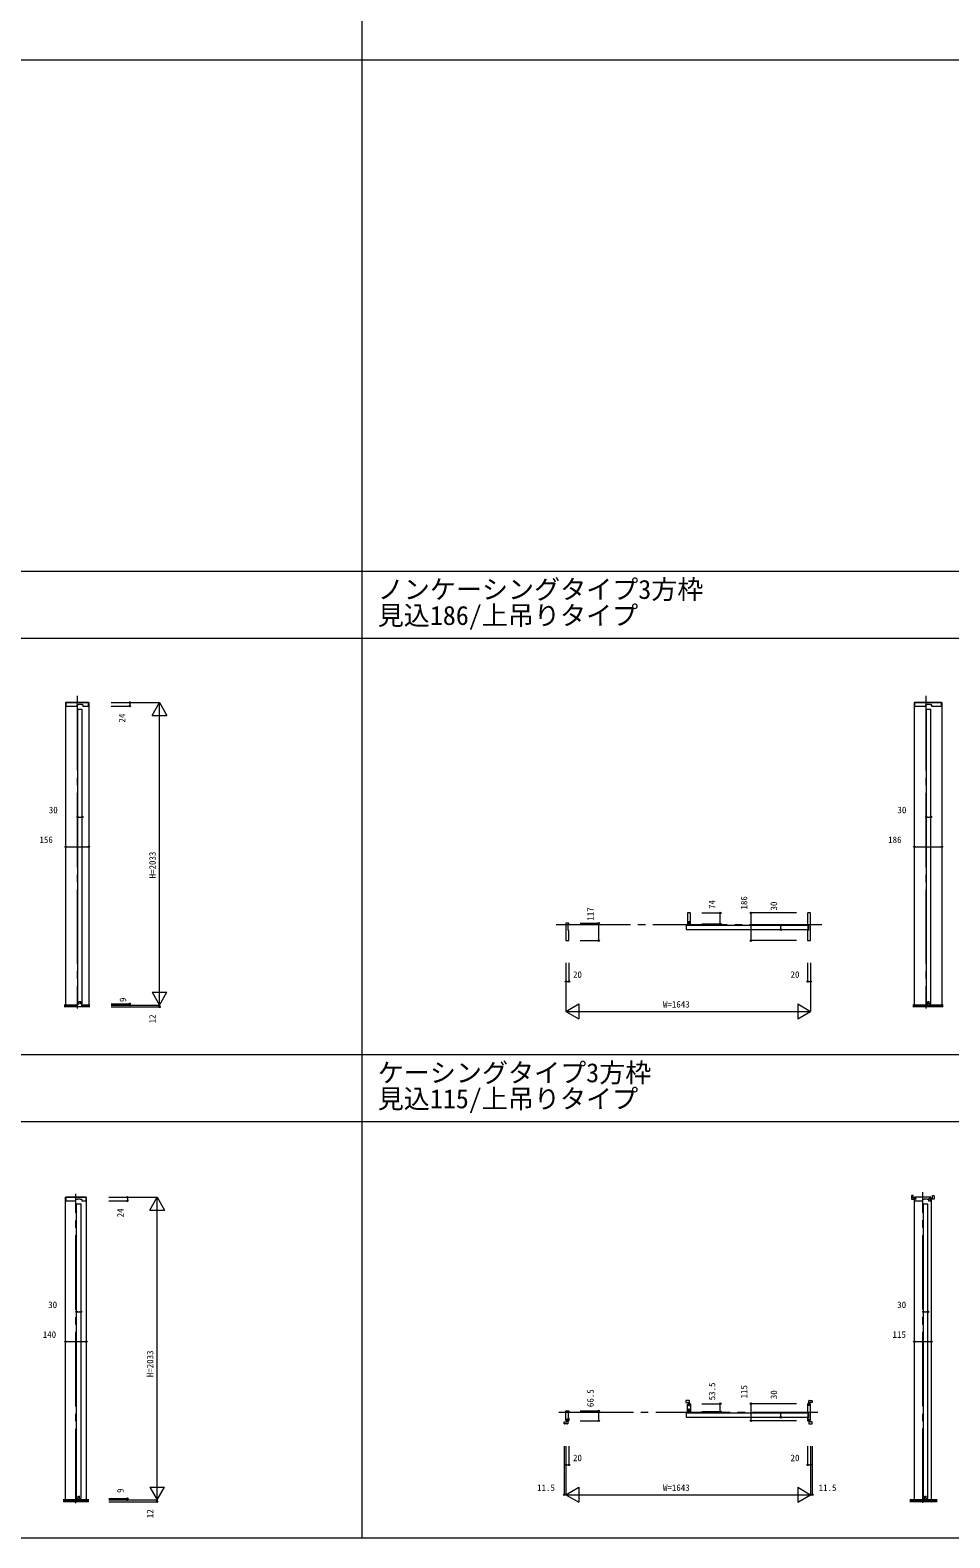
# Model space of a CAD drawing. Units: millimetres, scale not verified. Extents: x -14341 to 14341, y -10000 to 10000.
# Drawn here: x -5171 to 1006, y -10000 to 130 of the extents above; entities that cross this region are included whole.
import ezdxf
from ezdxf.enums import TextEntityAlignment as Align

# ---------------------------------------------------------------- set-up
doc = ezdxf.new("R2010")
doc.units = ezdxf.units.MM
doc.header["$LTSCALE"] = 50
doc.linetypes.add('USER1', pattern=[13, 10, -1, 1, -1])
doc.layers.add('0-0_0', color=7, linetype='Continuous')
for name, color, linetype, lineweight in [('0-1_YKK_F1', 7, 'Continuous', 18), ('0-3_YKK_N1', 2, 'Continuous', 18), ('0-4_YKK_B1', 4, 'Continuous', 18), ('0-5_YKK_Z1', 7, 'Continuous', 18)]:
    doc.layers.add(name, color=color, linetype=linetype, lineweight=lineweight)
doc.styles.add('ＭＳ ゴシック', font='')
doc.styles.get('ＭＳ ゴシック').set_extended_font_data('MS Gothic')

msp = doc.modelspace()

# ---------------------------------------------------------------- linework, layer by layer
at = {"layer": '0-1_YKK_F1'}
for p, q in [((-2940.51, -10000), (-2940.51, 9500)), ((-14340.51, -70), (14159.49, -70)), ((-14340.51, -3505), (14159.49, -3505)), ((-14340.51, -3955), (14159.49, -3955)), ((-14340.51, -6752.5), (14159.49, -6752.5)), ((-14340.51, -7202.5), (14159.49, -7202.5)), ((-14340.51, -10000), (14340.51, -10000))]:
    msp.add_line(p, q, dxfattribs=at)
at = {"layer": '0-3_YKK_N1'}
for p, q in [((-4627.26, -4387.5), (-4302.26, -4387.5)), ((-4627.26, -4411.5), (-4502.26, -4411.5)), ((-4502.26, -4387.5), (-4502.26, -4411.5)), ((-4352.26, -4474.1), (-4302.26, -4387.5)), ((-4302.26, -6420.5), (-4302.26, -4387.5)), ((-4302.26, -4387.5), (-4252.26, -4474.1)), ((-4352.26, -4474.1), (-4252.26, -4474.1)), ((-4851.26, -5156.88), (-4821.26, -5156.88)), ((848.74, -5156.88), (878.74, -5156.88)), ((-4933.26, -5356.88), (-4777.26, -5356.88)), ((766.74, -5356.88), (952.74, -5356.88)), ((-1477.23, -5870.5), (-1352.23, -5870.5)), ((-1352.23, -5987.5), (-1352.23, -5870.5)), ((-660.7, -5801.5), (-535.7, -5801.5)), ((-535.7, -5875.5), (-535.7, -5801.5)), ((-329.16, -5987.5), (-329.16, -5801.5)), ((-24.16, -5801.5), (-329.16, -5801.5)), ((-660.7, -5875.5), (-535.7, -5875.5)), ((-129.16, -5913.5), (-129.16, -5883.5)), ((-1477.23, -5987.5), (-1352.23, -5987.5)), ((-24.16, -5987.5), (-329.16, -5987.5)), ((-1572.23, -6137.5), (-1572.23, -6462.5)), ((-1552.23, -6137.5), (-1552.23, -6262.5)), ((70.77, -6137.5), (70.77, -6462.5)), ((-1572.23, -6262.5), (-1552.23, -6262.5)), ((-4352.26, -6333.9), (-4252.26, -6333.9)), ((-4352.26, -6333.9), (-4302.26, -6420.5)), ((-4302.26, -6420.5), (-4252.26, -6333.9)), ((-4627.26, -6420.5), (-4302.26, -6420.5)), ((-4627.26, -6432.5), (-4302.26, -6432.5)), ((-4302.26, -6420.5), (-4302.26, -6432.5)), ((-1572.23, -6462.5), (-1485.62, -6412.5)), ((-1572.23, -6462.5), (70.77, -6462.5)), ((-1572.23, -6462.5), (-1485.62, -6512.5)), ((-1485.62, -6412.5), (-1485.62, -6512.5)), ((-15.83, -6412.5), (-15.83, -6512.5)), ((-15.83, -6412.5), (70.77, -6462.5)), ((-15.83, -6512.5), (70.77, -6462.5)), ((-4643.26, -7712.01), (-4318.26, -7712.01)), ((-4643.26, -7736.01), (-4518.26, -7736.01)), ((-4518.26, -7712.01), (-4518.26, -7736.01)), ((-4368.26, -7798.62), (-4318.26, -7712.01)), ((-4368.26, -7798.62), (-4268.26, -7798.62)), ((-4318.26, -9745.01), (-4318.26, -7712.01)), ((-4318.26, -7712.01), (-4268.26, -7798.62)), ((-4859.26, -8481.39), (-4829.26, -8481.39)), ((828.24, -8481.39), (858.24, -8481.39)), ((-4933.26, -8681.39), (-4793.26, -8681.39)), ((766.74, -8681.39), (881.74, -8681.39)), ((-660.61, -9098.5), (-535.61, -9098.5)), ((-535.61, -9152), (-535.61, -9098.5)), ((-329.2, -9213.5), (-329.2, -9098.5)), ((-24.2, -9098.5), (-329.2, -9098.5)), ((-1477.2, -9147), (-1352.2, -9147)), ((-1477.2, -9213.5), (-1352.2, -9213.5)), ((-1352.2, -9213.5), (-1352.2, -9147)), ((-660.61, -9152), (-535.61, -9152)), ((-24.2, -9213.5), (-329.2, -9213.5)), ((-129.2, -9190), (-129.2, -9160)), ((-1583.7, -9385), (-1583.7, -9710)), ((-1572.2, -9385), (-1572.2, -9710)), ((-1552.2, -9385), (-1552.2, -9510)), ((70.8, -9385), (70.8, -9710)), ((82.3, -9385), (82.3, -9710)), ((-1572.2, -9510), (-1552.2, -9510)), ((-4368.26, -9658.41), (-4268.26, -9658.41)), ((-4368.26, -9658.41), (-4318.26, -9745.01)), ((-4318.26, -9745.01), (-4268.26, -9658.41)), ((-1572.2, -9710), (-1583.7, -9710)), ((-1572.2, -9710), (-1485.59, -9660)), ((-1572.2, -9710), (70.8, -9710)), ((-1572.2, -9710), (-1485.59, -9760)), ((-1485.59, -9660), (-1485.59, -9760)), ((-15.8, -9660), (-15.8, -9760)), ((-15.8, -9660), (70.8, -9710)), ((-15.8, -9760), (70.8, -9710)), ((70.8, -9710), (82.3, -9710)), ((-4643.26, -9736.01), (-4518.26, -9736.01)), ((-4643.26, -9745.01), (-4318.26, -9745.01)), ((-4643.26, -9757.01), (-4318.26, -9757.01)), ((-4518.26, -9736.01), (-4518.26, -9745.01)), ((-4318.26, -9745.01), (-4318.26, -9757.01))]:
    msp.add_line(p, q, dxfattribs=at)
for points in [[(50.77, -6137.5), (50.77, -6262.5), (70.77, -6262.5)], [(-4627.26, -6411.5), (-4502.26, -6411.5), (-4502.26, -6420.5)], [(50.8, -9385), (50.8, -9510), (70.8, -9510)]]:
    msp.add_lwpolyline(points, dxfattribs=at)
for centre in [(-4502.26, -4387.5), (-4502.26, -4411.5), (-4851.26, -5156.88), (-4821.26, -5156.88), (848.74, -5156.88), (878.74, -5156.88), (-4933.26, -5356.88), (-4777.26, -5356.88), (766.74, -5356.88), (952.74, -5356.88), (-1352.23, -5870.5), (-535.7, -5801.5), (-535.7, -5875.5), (-329.16, -5801.5), (-129.16, -5883.5), (-129.16, -5913.5), (-1352.23, -5987.5), (-329.16, -5987.5), (-1572.23, -6262.5), (-1552.23, -6262.5), (50.77, -6262.5), (70.77, -6262.5), (-4502.26, -6411.5), (-4502.26, -6420.5), (-4302.26, -6432.5), (-4518.26, -7712.01), (-4518.26, -7736.01), (-4859.26, -8481.39), (-4829.26, -8481.39), (828.24, -8481.39), (858.24, -8481.39), (-4933.26, -8681.39), (-4793.26, -8681.39), (766.74, -8681.39), (881.74, -8681.39), (-535.61, -9098.5), (-329.2, -9098.5), (-1352.2, -9147), (-1352.2, -9213.5), (-535.61, -9152), (-329.2, -9213.5), (-129.2, -9160), (-129.2, -9190), (-1572.2, -9510), (-1552.2, -9510), (50.8, -9510), (70.8, -9510), (-1583.7, -9710), (82.3, -9710), (-4518.26, -9736.01), (-4518.26, -9745.01), (-4318.26, -9757.01)]:
    msp.add_circle(centre, 5, dxfattribs=at)
at = {"layer": '0-4_YKK_B1'}
for p, q in [((-4933.26, -4387.5), (-4777.26, -4387.5)), ((-4933.26, -4387.5), (-4933.26, -6420.5)), ((-4907.76, -4387.5), (-4920.26, -4387.5)), ((-4851.26, -4431.5), (-4821.26, -4431.5)), ((-4851.26, -6411.5), (-4851.26, -4431.5)), ((-4821.26, -6411.5), (-4821.26, -4431.5)), ((-4804.56, -4387.3), (-4804.56, -4387.5)), ((-4802.76, -4387.5), (-4790.26, -4387.5)), ((-4777.26, -4387.5), (-4777.26, -6420.5)), ((766.74, -4387.5), (952.74, -4387.5)), ((766.74, -4387.5), (766.74, -6420.5)), ((792.24, -4387.5), (779.74, -4387.5)), ((848.74, -4431.5), (878.74, -4431.5)), ((848.74, -6411.5), (848.74, -4431.5)), ((878.74, -6411.5), (878.74, -4431.5)), ((883.44, -4402.3), (883.44, -4411)), ((883.94, -4411.5), (948.24, -4411.5)), ((895.44, -4387.3), (895.44, -4387.5)), ((897.24, -4387.5), (939.74, -4387.5)), ((952.74, -4387.5), (952.74, -6420.5)), ((50.84, -5803.5), (50.84, -5877.5)), ((-1557.23, -5916.5), (-1557.23, -5880.5)), ((-1555.23, -5878.5), (-1553.23, -5878.5)), ((-1553.23, -5918.5), (-1555.23, -5918.5)), ((-1552.23, -5985.5), (-1552.23, -5919.5)), ((-765.7, -5885.5), (-763.7, -5883.5)), ((-765.7, -5885.5), (-765.7, -5911.5)), ((-763.7, -5913.5), (-765.7, -5911.5)), ((-763.7, -5883.5), (52.34, -5883.5)), ((-763.7, -5913.5), (52.34, -5913.5)), ((50.84, -5919.5), (50.84, -5985.5)), ((51.84, -5878.5), (53.84, -5878.5)), ((53.84, -5918.5), (51.84, -5918.5)), ((52.34, -5883.5), (54.34, -5885.5)), ((52.34, -5913.5), (54.34, -5911.5)), ((54.34, -5911.5), (54.34, -5885.5)), ((55.84, -5880.5), (55.84, -5916.5)), ((-4851.26, -6411.5), (-4840.76, -6411.5)), ((-4831.76, -6411.5), (-4831.76, -6395.5)), ((-4831.76, -6411.5), (-4821.26, -6411.5)), ((848.74, -6411.5), (859.24, -6411.5)), ((868.24, -6411.5), (868.24, -6395.5)), ((868.24, -6411.5), (878.74, -6411.5)), ((-4933.26, -7712.01), (-4793.26, -7712.01)), ((-4933.26, -9745.01), (-4933.26, -7712.01)), ((-4859.26, -7756.01), (-4829.26, -7756.01)), ((-4859.26, -9736.01), (-4859.26, -7756.01)), ((-4829.26, -9736.01), (-4829.26, -7756.01)), ((-4793.26, -9745.01), (-4793.26, -7712.01)), ((748.25, -7702.51), (748.25, -7722.51)), ((766.74, -7724.51), (766.74, -9745.01)), ((828.24, -7756.01), (858.24, -7756.01)), ((828.24, -9736.01), (828.24, -7756.01)), ((858.24, -9736.01), (858.24, -7756.01)), ((881.74, -7724.51), (881.74, -9745.01)), ((900.24, -7702.51), (900.24, -7722.51)), ((-745.11, -9077), (-765.11, -9077)), ((50.8, -9100.5), (50.8, -9154)), ((60.3, -9077), (80.3, -9077)), ((-1557.2, -9157), (-1557.2, -9193)), ((-1553.2, -9155), (-1555.2, -9155)), ((-1555.2, -9195), (-1553.2, -9195)), ((-1552.2, -9196), (-1552.2, -9211.5)), ((-765.7, -9162), (-763.7, -9160)), ((-765.7, -9162), (-765.7, -9188)), ((-763.7, -9190), (-765.7, -9188)), ((-763.7, -9160), (52.3, -9160)), ((-763.7, -9190), (52.3, -9190)), ((50.8, -9196), (50.8, -9211.5)), ((51.8, -9155), (53.8, -9155)), ((53.8, -9195), (51.8, -9195)), ((52.3, -9160), (54.3, -9162)), ((52.3, -9190), (54.3, -9188)), ((54.3, -9188), (54.3, -9162)), ((55.8, -9157), (55.8, -9193)), ((-1561.7, -9235), (-1581.7, -9235)), ((60.3, -9235), (80.3, -9235)), ((-4839.76, -9736.01), (-4839.76, -9720.01)), ((847.74, -9736.01), (847.74, -9720.01)), ((-4859.26, -9736.01), (-4848.76, -9736.01)), ((-4839.76, -9736.01), (-4829.26, -9736.01)), ((828.24, -9736.01), (838.74, -9736.01)), ((847.74, -9736.01), (858.24, -9736.01))]:
    msp.add_line(p, q, dxfattribs=at)
for points in [[(-4779.76, -4409.5), (-4779.76, -4387.5), (-4930.76, -4387.5), (-4930.76, -4409.5)], [(-4928.76, -4411.5), (-4856.46, -4411.5), (-4855.96, -4411), (-4855.96, -4402.3)], [(-4853.96, -4400.3), (-4845.76, -4400.3), (-4845.76, -4397.5), (-4826.76, -4397.5), (-4826.76, -4400.3), (-4818.56, -4400.3)], [(-4816.56, -4402.3), (-4816.56, -4411), (-4816.06, -4411.5), (-4781.76, -4411.5)], [(950.24, -4409.5), (950.24, -4387.5), (769.24, -4387.5), (769.24, -4409.5)], [(771.24, -4411.5), (843.54, -4411.5), (844.04, -4411), (844.04, -4402.3)], [(846.04, -4400.3), (854.24, -4400.3), (854.24, -4397.5), (873.24, -4397.5), (873.24, -4400.3), (881.44, -4400.3)], [(-1559.03, -5870.5), (-1572.23, -5870.5), (-1572.23, -5962.5), (-1572.23, -5987.5), (-1554.23, -5987.5)], [(-1552.23, -5877.5), (-1552.23, -5870.5), (-1559.03, -5870.5)], [(-737.7, -5801.5), (-755.7, -5801.5), (-755.7, -5875.5), (-749.7, -5875.5), (-749.7, -5859.5)], [(-749.7, -5859.5), (-741.7, -5859.5), (-741.7, -5875.5), (-735.7, -5875.5), (-735.7, -5803.5)], [(52.84, -5987.5), (70.84, -5987.5), (70.84, -5962.5), (70.84, -5826.5), (70.84, -5801.5), (52.84, -5801.5)], [(-4840.76, -6411.5), (-4840.76, -6395.5), (-4831.76, -6395.5)], [(859.24, -6411.5), (859.24, -6395.5), (868.24, -6395.5)], [(-4795.76, -7734.01), (-4795.76, -7712.01), (-4930.76, -7712.01), (-4930.76, -7734.01)], [(-4928.76, -7736.01), (-4864.46, -7736.01), (-4863.96, -7735.51), (-4863.96, -7726.81)], [(-4861.96, -7724.81), (-4853.76, -7724.81), (-4853.76, -7722.01), (-4834.76, -7722.01), (-4834.76, -7724.81), (-4826.56, -7724.81)], [(-4824.56, -7726.81), (-4824.56, -7735.51), (-4824.06, -7736.01), (-4797.76, -7736.01)], [(759.25, -7717.51), (759.25, -7700.51), (750.25, -7700.51)], [(750.25, -7724.51), (773.25, -7724.51), (773.25, -7717.51), (759.25, -7717.51)], [(879.24, -7734.01), (879.24, -7725.01), (872.24, -7725.01), (869.74, -7725.01), (869.74, -7717.31), (878.24, -7717.31), (879.24, -7716.31), (879.24, -7712.01), (769.24, -7712.01), (769.24, -7716.31), (770.24, -7717.31), (778.74, -7717.31), (778.74, -7725.01), (776.24, -7725.01), (769.24, -7725.01), (769.24, -7734.01)], [(771.24, -7736.01), (823.04, -7736.01), (823.54, -7735.51), (823.54, -7726.81)], [(825.54, -7724.81), (833.74, -7724.81), (833.74, -7722.01), (852.74, -7722.01), (852.74, -7724.81), (860.94, -7724.81)], [(862.94, -7726.81), (862.94, -7735.51), (863.44, -7736.01), (877.24, -7736.01)], [(898.24, -7724.51), (875.24, -7724.51), (875.24, -7717.51), (889.24, -7717.51)], [(889.24, -7717.51), (889.24, -7700.51), (898.24, -7700.51)], [(-767.11, -9079), (-767.11, -9091), (-750.11, -9091), (-750.11, -9105)], [(-749.61, -9136), (-749.61, -9152), (-755.61, -9152), (-755.61, -9101), (-751.31, -9101), (-750.31, -9102), (-750.31, -9110.5), (-742.61, -9110.5), (-742.61, -9098.5), (-737.61, -9098.5)], [(-750.11, -9105), (-743.11, -9105), (-743.11, -9079)], [(-735.61, -9100.5), (-735.61, -9152), (-741.61, -9152), (-741.61, -9136), (-749.61, -9136)], [(66.5, -9101), (65.5, -9102), (65.5, -9110.5), (57.8, -9110.5), (57.8, -9105.5), (57.8, -9098.5), (52.8, -9098.5)], [(52.8, -9213.5), (57.8, -9213.5), (57.8, -9206.5), (57.8, -9201.5), (65.5, -9201.5), (65.5, -9210), (66.5, -9211), (70.8, -9211), (70.8, -9101), (66.5, -9101)], [(65.3, -9105), (58.3, -9105), (58.3, -9079)], [(82.3, -9079), (82.3, -9091), (65.3, -9091), (65.3, -9105)], [(-1583.7, -9233), (-1583.7, -9221), (-1566.7, -9221), (-1566.7, -9207)], [(-1554.2, -9213.5), (-1559.2, -9213.5), (-1559.2, -9206.5), (-1559.2, -9201.5), (-1566.9, -9201.5), (-1566.9, -9210), (-1567.9, -9211), (-1572.2, -9211), (-1572.2, -9147), (-1559.2, -9147), (-1552.2, -9147), (-1552.2, -9154)], [(-1566.7, -9207), (-1559.7, -9207), (-1559.7, -9233)], [(65.3, -9207), (58.3, -9207), (58.3, -9233)], [(82.3, -9233), (82.3, -9221), (65.3, -9221), (65.3, -9207)], [(-4848.76, -9736.01), (-4848.76, -9720.01), (-4839.76, -9720.01)], [(838.74, -9736.01), (838.74, -9720.01), (847.74, -9720.01)]]:
    msp.add_lwpolyline(points, dxfattribs=at)
for centre, radius, start, end in [((-4928.76, -4409.5), 2, 180, 270), ((-4853.96, -4402.3), 2, 90, 180), ((-4818.56, -4402.3), 2, 0, 90), ((-4781.76, -4409.5), 2, 270, 0), ((771.24, -4409.5), 2, 180, 270), ((846.04, -4402.3), 2, 90, 180), ((881.44, -4402.3), 2, 0, 90), ((948.24, -4409.5), 2, 270, 0), ((-737.7, -5803.5), 2, 0, 90), ((52.84, -5803.5), 2, 90, 180), ((-1555.23, -5880.5), 2, 90, 180), ((-1555.23, -5916.5), 2, 180, 270), ((-1553.23, -5877.5), 1, 270, 0), ((-1553.23, -5919.5), 1, 0, 90), ((51.84, -5877.5), 1, 180, 270), ((51.84, -5919.5), 1, 90, 180), ((53.84, -5880.5), 2, 0, 90), ((53.84, -5916.5), 2, 270, 0), ((-1554.23, -5985.5), 2, 270, 0), ((52.84, -5985.5), 2, 180, 270), ((-4928.76, -7734.01), 2, 180, 270), ((-4861.96, -7726.81), 2, 90, 180), ((-4826.56, -7726.81), 2, 0, 90), ((-4797.76, -7734.01), 2, 270, 0), ((750.25, -7702.51), 2, 90, 180), ((750.25, -7722.51), 2, 180, 270), ((771.24, -7734.01), 2, 180, 270), ((825.54, -7726.81), 2, 90, 180), ((860.94, -7726.81), 2, 0, 90), ((877.24, -7734.01), 2, 270, 0), ((898.24, -7702.51), 2, 0, 90), ((898.24, -7722.51), 2, 270, 0), ((-765.11, -9079), 2, 90, 180), ((-745.11, -9079), 2, 0, 90), ((-737.61, -9100.5), 2, 0, 90), ((52.8, -9100.5), 2, 90, 180), ((60.3, -9079), 2, 90, 180), ((80.3, -9079), 2, 0, 90), ((-1555.2, -9157), 2, 90, 180), ((-1555.2, -9193), 2, 180, 270), ((-1554.2, -9211.5), 2, 270, 0), ((-1553.2, -9154), 1, 270, 0), ((-1553.2, -9196), 1, 0, 90), ((51.8, -9154), 1, 180, 270), ((51.8, -9196), 1, 90, 180), ((52.8, -9211.5), 2, 180, 270), ((53.8, -9157), 2, 0, 90), ((53.8, -9193), 2, 270, 0), ((-1581.7, -9233), 2, 180, 270), ((-1561.7, -9233), 2, 270, 0), ((60.3, -9233), 2, 180, 270), ((80.3, -9233), 2, 270, 0)]:
    msp.add_arc(centre, radius, start, end, dxfattribs=at)
at = {"layer": '0-5_YKK_Z1', "linetype": 'USER1'}
for p, q in [((-4855.26, -4343.5), (-4855.26, -6442.38)), ((844.74, -4343.5), (844.74, -6442.38)), ((-1638.73, -5879.5), (147.34, -5879.5)), ((-4863.26, -9766.89), (-4863.26, -7688.62)), ((824.24, -9765.74), (824.24, -7678.01)), ((-1619.7, -9156), (118.3, -9156))]:
    msp.add_line(p, q, dxfattribs=at)
at = {"layer": '0-5_YKK_Z1'}
for p, q in [((-4855.26, -6420.5), (-4942.28, -6420.5)), ((-4942.28, -6423.5), (-4855.26, -6423.5)), ((-4942.28, -6426.5), (-4855.26, -6426.5)), ((-4942.28, -6429.5), (-4855.26, -6429.5)), ((-4770.21, -6432.5), (-4942.28, -6432.5)), ((-4855.26, -6420.5), (-4855.26, -6432.5)), ((-4826.26, -6420.5), (-4826.26, -6432.5)), ((-4770.21, -6420.5), (-4826.26, -6420.5)), ((-4826.26, -6423.5), (-4770.21, -6423.5)), ((-4826.26, -6426.5), (-4770.21, -6426.5)), ((-4826.26, -6429.5), (-4770.21, -6429.5)), ((847.24, -6420.5), (757.72, -6420.5)), ((961.79, -6432.5), (757.72, -6432.5)), ((961.79, -6420.5), (847.24, -6420.5)), ((-4776.21, -9745.01), (-4950.28, -9745.01)), ((-4950.28, -9748.01), (-4776.21, -9748.01)), ((-4950.28, -9751.01), (-4776.21, -9751.01)), ((-4950.28, -9754.01), (-4776.21, -9754.01)), ((-4776.21, -9757.01), (-4950.28, -9757.01)), ((921.29, -9745.01), (737.22, -9745.01)), ((737.22, -9748.01), (921.29, -9748.01)), ((737.22, -9751.01), (921.29, -9751.01)), ((737.22, -9754.01), (921.29, -9754.01)), ((921.29, -9757.01), (737.22, -9757.01))]:
    msp.add_line(p, q, dxfattribs=at)
for points in [[(757.72, -6423.5), (847.24, -6423.5), (961.79, -6423.5)], [(757.72, -6426.5), (847.24, -6426.5), (961.79, -6426.5)], [(757.72, -6429.5), (847.24, -6429.5), (961.79, -6429.5)]]:
    msp.add_lwpolyline(points, dxfattribs=at)

# ---------------------------------------------------------------- texts
at = {"layer": '0-0_0', "style": 'ＭＳ ゴシック'}
for s, p in [('ノンケーシングタイプ3方枠', (-2836.51, -3730)), ('見込186/上吊りタイプ', (-2836.51, -3905)), ('ケーシングタイプ3方枠', (-2836.51, -6977.5)), ('見込115/上吊りタイプ', (-2836.51, -7152.5))]:
    msp.add_text(s, height=128.3, dxfattribs=at).set_placement(p, align=Align.BOTTOM_LEFT)
at = {"layer": '0-3_YKK_N1', "color": 7, "style": 'ＭＳ ゴシック'}
for s, p in [('24', (-4519.13, -4522.03)), ('H=2033', (-4314.26, -5569)), ('117', (-1372.99, -5853.44)), ('74', (-556.46, -5774.44)), ('186', (-341.16, -5778.21)), ('30', (-141.16, -5784.92)), ('9', (-4513.01, -6399.99)), ('12', (-4314.26, -6543.16)), ('24', (-4530.26, -7846.55)), ('H=2033', (-4330.26, -8920.48)), ('66.5', (-1372.96, -9121.48)), ('53.5', (-556.37, -9076.26)), ('115', (-341.2, -9063.42)), ('30', (-141.2, -9068.42)), ('9', (-4530.26, -9697.86)), ('12', (-4330.26, -9867.67))]:
    msp.add_text(s, height=43.99, rotation=90, dxfattribs=at).set_placement(p, align=Align.BOTTOM_LEFT)
for s, p in [('30', (-5045.69, -5144.88)), ('30', (654.31, -5144.88)), ('156', (-5108.43, -5344.88)), ('186', (591.57, -5344.88)), ('20', (-1524.9, -6250.5)), ('20', (-63.82, -6250.5)), ('W=1643', (-920.73, -6450.5)), ('30', (-5049.84, -8469.39)), ('30', (652.66, -8469.39)), ('140', (-5086.43, -8669.39)), ('115', (621.07, -8669.39)), ('20', (-1524.87, -9498)), ('20', (-63.79, -9498)), ('11.5', (-1766.04, -9698)), ('W=1643', (-920.7, -9698)), ('11.5', (124.64, -9698))]:
    msp.add_text(s, height=43.99, dxfattribs=at).set_placement(p, align=Align.BOTTOM_LEFT)

doc.saveas('drawing.dxf')
